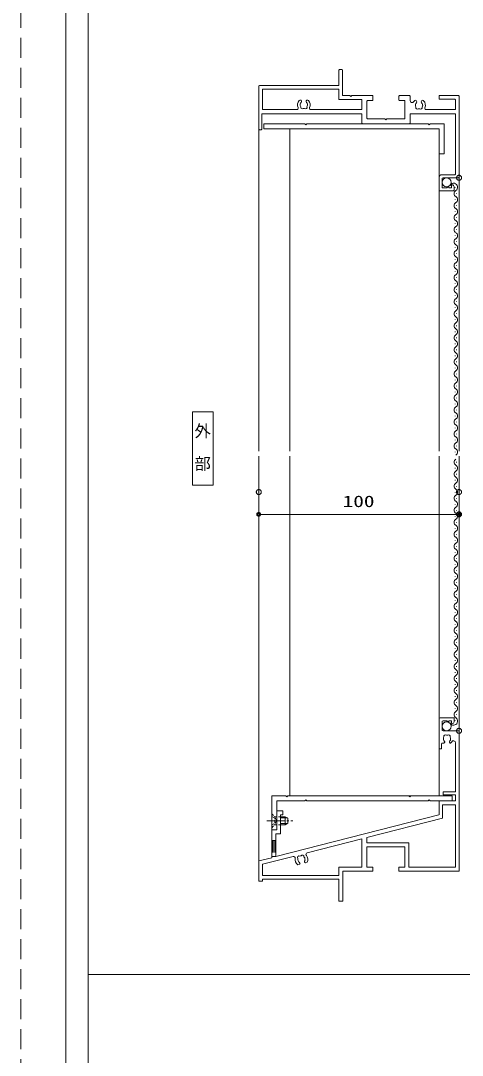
# Model space of a CAD drawing. Units: millimetres, scale not verified. Extents: x -1169 to 0, y -818 to 818.
# Drawn here: x -1169 to -948, y -326 to 190 of the extents above; entities that cross this region are included whole.
import ezdxf
from ezdxf.enums import TextEntityAlignment as Align

# ---------------------------------------------------------------- set-up
doc = ezdxf.new("R2010")
doc.units = ezdxf.units.MM
doc.header["$LTSCALE"] = 5
doc.header["$PDMODE"] = 32
doc.header["$PDSIZE"] = 2.5
for name, pattern in [('CHAIN2', [12, 9, -1, 1, -1]), ('DASHED1', [1.8, 1.2, -0.6]), ('DASHED2', [3, 2, -1])]:
    doc.linetypes.add(name, pattern=pattern)
for name, color, linetype, lineweight in [('0-0_KATAZAI', 7, 'DASHED2', 9), ('0-1_0', 7, 'Continuous', 9), ('0-2__0-0_', 4, 'Continuous', 9), ('0-3_USERZ', 2, 'Continuous', 9), ('0-5_Defpoints', 7, 'DASHED2', 9), ('0-6_PARTS3', 134, 'Continuous', 9), ('0-7_USER1', 4, 'Continuous', 9)]:
    doc.layers.add(name, color=color, linetype=linetype, lineweight=lineweight)
doc.styles.add('@ＭＳ ゴシック', font='')
doc.styles.add('ＭＳ ゴシック', font='')
doc.styles.get('@ＭＳ ゴシック').set_extended_font_data('@MS Gothic')
doc.styles.get('ＭＳ ゴシック').set_extended_font_data('MS Gothic')

# ---------------------------------------------------------------- blocks, each defined once
blk = doc.blocks.new('WAKU-U')
at = {"layer": '0-1_0'}
for p, q in [((-148.52, 0), (53.5, 0)), ((-150.02, -48.5), (-150.02, -1.5)), ((-141.02, -10.5), (-141.02, -48.5)), ((-116.5, -9), (-139.52, -9)), ((-115, -82.08), (-115, -10.5)), ((46, -9), (-103.5, -9)), ((47.5, -42.5), (47.5, -10.5)), ((55, -1.5), (55, -40)), ((72.5, -18.75), (72.5, -17.5)), ((75.34, -18.89), (74.66, -19.61)), ((76.25, -18.5), (80, -18.5)), ((77.5, -12.5), (86, -12.5)), ((87.5, -14), (87.5, -47.5)), ((-142.52, -50), (-148.52, -50)), ((85, -50), (55, -50)), ((57.5, -42.5), (77.5, -42.5)), ((-136.59, -94), (-136.54, -94)), ((-150.02, -148.5), (-150.02, -123.99)), ((-148.52, -122.49), (-137.82, -122.49)), ((-136.59, -106), (-136.54, -106)), ((-80, -123.99), (-80, -241)), ((-139.02, -150), (-148.52, -150)), ((-137.52, -136.49), (-137.52, -148.5)), ((-94, -134.99), (-136.02, -134.99)), ((-92.5, -180), (-92.5, -136.49)), ((-92.5, -228.5), (-92.5, -184.99)), ((-150.02, -267.5), (-150.02, -216.5)), ((-148.52, -215), (-139.02, -215)), ((-137.52, -216.5), (-137.52, -228.5)), ((-136.02, -230), (-94, -230)), ((-140.02, -244), (-140.02, -298.5)), ((-116.5, -242.5), (-138.52, -242.5)), ((-115, -369.88), (-115, -244)), ((-105, -244), (-105, -317.5)), ((-81.5, -242.5), (-103.5, -242.5)), ((-150.02, -289.5), (-150.02, -272.49)), ((-215.02, -298.5), (-215.02, -292.5)), ((-213.52, -291), (-151.52, -291)), ((-137.24, -381.5), (-137.19, -381.5)), ((-125.87, -378.55), (-126.44, -378.29)), ((-137.24, -393.5), (-137.19, -393.5)), ((-66.5, -500), (-173.52, -500)), ((-65, -494), (-65, -498.5))]:
    blk.add_line(p, q, dxfattribs=at)
for points in [[(-105, -10.5), (-105, -122.49), (-81.5, -122.49)], [(80, -40), (80, -30.5), (77, -27.5), (80, -24.5), (80, -18.5)], [(-125.22, -91.05), (-125.79, -90.79), (-127.76, -91.14)], [(-175.02, -498.5), (-175.02, -300), (-213.52, -300)], [(-141.52, -300), (-166.02, -300), (-166.02, -491), (-115, -491), (-115, -405.12)], [(-105, -317.5), (-105, -492.5), (-66.5, -492.5)], [(-125.87, -378.55), (-126.44, -378.29), (-128.41, -378.64)]]:
    blk.add_lwpolyline(points, dxfattribs=at)
for centre, radius, start, end in [((-148.52, -1.5), 1.5, 90, 180), ((53.5, -1.5), 1.5, 360, 90), ((-139.52, -10.5), 1.5, 90, 180), ((-116.5, -10.5), 1.5, 0, 90), ((-103.5, -10.5), 1.5, 90, 180), ((46, -10.5), 1.5, 0, 90), ((77.5, -17.5), 5, 90, 180), ((73.75, -18.75), 1.25, 180, 316.39718), ((76.25, -19.75), 1.25, 90, 136.39718), ((86, -14), 1.5, 0, 90), ((-148.52, -48.5), 1.5, 180, 270), ((-142.52, -48.5), 1.5, 270, 0), ((55, -42.5), 7.5, 180, 270), ((57.5, -40), 2.5, 180, 270), ((77.5, -40), 2.5, 270, 0), ((85, -47.5), 2.5, 270, 0), ((-134.84, -90.97), 3.5, 133.7398, 240), ((-126.2, -100), 16, 66.74202, 133.7398), ((-134.84, -90.97), 3.5, 240, 313.7398), ((-126.2, -100), 9, 100, 133.7398), ((-126.2, -100), 9, 59.14685, 83.7398), ((-120.06, -95.7), 3.75, 315.95278, 114.04722), ((-120.06, -104.3), 3.75, 245.95278, 44.04722), ((-118.5, -82.08), 3.5, 246.74202, 0), ((-126.2, -100), 9, 349.14685, 10.85315), ((-148.52, -123.99), 1.5, 90, 180), ((-134.84, -109.03), 3.5, 120, 226.2602), ((-137.82, -117.49), 5, 270, 56.39324), ((-126.2, -100), 16, 226.2602, 236.39324), ((-134.84, -109.03), 3.5, 46.2602, 120), ((-126.2, -100), 9, 226.2602, 260), ((-126.2, -100), 9, 260, 300.85315), ((-81.5, -123.99), 1.5, 0, 90), ((-148.52, -148.5), 1.5, 180, 270), ((-139.02, -148.5), 1.5, 270, 0), ((-136.02, -136.49), 1.5, 90, 180), ((-94, -136.49), 1.5, 0, 90), ((-148.52, -216.5), 1.5, 90, 180), ((-139.02, -216.5), 1.5, 0, 90), ((-136.02, -228.5), 1.5, 180, 270), ((-94, -228.5), 1.5, 270, 0), ((-138.52, -244), 1.5, 90, 180), ((-116.5, -244), 1.5, 0, 90), ((-103.5, -244), 1.5, 90, 180), ((-81.5, -241), 1.5, 270, 0), ((-213.52, -292.5), 1.5, 90, 180), ((-213.52, -298.5), 1.5, 180, 270), ((-151.52, -289.5), 1.5, 270, 0), ((-141.52, -298.5), 1.5, 270, 360), ((-135.49, -378.47), 3.5, 133.7398, 240), ((-126.85, -387.5), 16, 64.64629, 133.7398), ((-135.49, -378.47), 3.5, 240, 313.7398), ((-126.85, -387.5), 9, 100, 133.7398), ((-126.85, -387.5), 9, 59.14685, 83.7398), ((-120.71, -383.2), 3.75, 315.95278, 114.04722), ((-118.5, -369.88), 3.5, 244.64629, 0), ((-126.85, -387.5), 9, 349.14685, 10.85315), ((-135.49, -396.53), 3.5, 120, 226.2602), ((-126.85, -387.5), 16, 226.2602, 295.35371), ((-135.49, -396.53), 3.5, 46.2602, 120), ((-126.85, -387.5), 9, 226.2602, 260), ((-126.85, -387.5), 9, 260, 300.85315), ((-120.71, -391.8), 3.75, 245.95278, 44.04722), ((-118.5, -405.12), 3.5, 360, 115.35371), ((-173.52, -498.5), 1.5, 180, 270), ((-66.5, -494), 1.5, 0, 90), ((-66.5, -498.5), 1.5, 270, 0)]:
    blk.add_arc(centre, radius, start, end, dxfattribs=at)
at = {"layer": '0-2__0-0_', "color": 7}
for points in [[(-92.5, -180), (-90, -182.49), (-92.5, -184.99)], [(-150.02, -267.5), (-147.52, -269.99), (-150.02, -272.49)]]:
    blk.add_lwpolyline(points, dxfattribs=at)
blk = doc.blocks.new('AT-UL')
at = {"layer": '0-0_KATAZAI', "linetype": 'Continuous'}
blk.add_lwpolyline([(0, -40), (2.5, -37.5), (0, -35), (0, 0), (75, 0), (75, -12.5), (12.5, -12.5), (12.5, -450), (0, -450), (0, -347.5), (2.5, -345), (0, -342.5), (0, -40), (2.5, -37.5), (0, -35)], dxfattribs=at)
blk = doc.blocks.new('U7')
at = {"layer": '0-6_PARTS3', "linetype": 'CHAIN2'}
blk.add_line((0, -12.5), (0, 52.5), dxfattribs=at)
at = {"layer": '0-6_PARTS3'}
for p, q in [((-6.5, 40), (-10, 33)), ((-10, 33), (10, 33)), ((-10, 21.5), (-10, 33)), ((-6.73, 21.5), (-6.73, 39.54)), ((-6.5, 40), (6.5, 40)), ((6.5, 40), (10, 33)), ((6.73, 21.5), (6.73, 39.54)), ((10, 21.5), (10, 33))]:
    blk.add_line(p, q, dxfattribs=at)
at = {"layer": '0-6_PARTS3', "linetype": 'DASHED1'}
for p, q in [((-17.5, 0), (-10, 7.5)), ((-10, 7.5), (-10, 21.5)), ((10, 7.5), (10, 21.5))]:
    blk.add_line(p, q, dxfattribs=at)
for points in [[(-17.5, 0), (17.5, 0), (10, 7.5), (-10, 7.5)], [(-10.25, 0), (-5.72, 9.28), (0, 12.32)], [(10.25, 0), (5.72, 9.28), (0, 12.32)]]:
    blk.add_lwpolyline(points, dxfattribs=at)
blk = doc.blocks.new('GAIBU_H')
at = {"layer": '0-7_USER1'}
blk.add_lwpolyline([(-26.1, -91.6), (26.1, -91.6), (26.1, 91.6), (-26.1, 91.6)], close=True, dxfattribs=at)
at = {"layer": '0-7_USER1', "style": '@ＭＳ ゴシック'}
blk.add_text('外\u3000部', height=29.95, rotation=270, dxfattribs=at).set_placement((-24.93, 64.6), align=Align.BOTTOM_LEFT)
blk = doc.blocks.new('A$C72A42EE2')
at = {"layer": '0-0_KATAZAI', "linetype": 'Continuous'}
for p, q in [((-42.5, 2.5), (-42.5, 22.5)), ((-18.89, 20.34), (-19.61, 19.66)), ((-18.75, 17.5), (-17.5, 17.5))]:
    blk.add_line(p, q, dxfattribs=at)
for points in [[(-50, 30), (-50, -45), (-44, -45), (-44, -33)], [(-12.5, 22.5), (-12.5, 32.5), (-47.5, 32.5)], [(-50.1, -209.99), (-457.5, -314.14), (-457.5, -257.5), (-446, -257.5), (-446, -210), (-440, -210), (-440, -200), (-455, -200), (-455, -247.5), (-467.5, -247.5), (-467.5, -316.69), (-500, -325), (-500, -375), (-491, -375), (-491, -370), (-300, -370), (-300, -425), (-290, -425), (-290, -350.01), (-215, -350.01), (-215, -340.01), (-230, -340.01), (-230, -289.99), (-134.99, -289.99), (-134.99, -340.01), (-150, -340.01), (-150, -350.01), (0, -350.01), (0, 0), (-40, 0)], [(-40, 25), (-30.5, 25), (-27.5, 22), (-24.5, 25), (-18.5, 25), (-18.5, 21.25)], [(-38.86, -21.56), (-39.21, -19.59), (-38.95, -19.02)], [(-21.14, -21.56), (-21.48, -23.53), (-21.93, -23.98)], [(-9, -29.94), (-9, -152.5), (-40, -152.5), (-40, -160), (-9, -160), (-9, -175), (-50, -175), (-50, -209.97)], [(-41.5, -30.5), (-37.75, -30.5), (-35.75, -28.5), (-35.75, -27.81), (-36.34, -26.39)], [(-23.66, -26.39), (-24.25, -27.81), (-24.25, -28.5), (-22.25, -30.5), (-20.43, -30.5)], [(-41.09, -218.01), (-230, -266.3), (-230, -279.99), (-124.99, -279.99), (-124.99, -340.01), (-9, -340.01), (-9, -185), (-41, -185), (-41, -217.91)], [(-414.3, -313.41), (-491, -333.02), (-491, -361), (-300, -361), (-300, -340.01), (-242.5, -340.01), (-242.5, -269.5), (-379.22, -304.45)], [(-398.22, -328.8), (-397.3, -330.03), (-397.13, -330.7), (-398.57, -333.13), (-402.76, -334.2)], [(-401.86, -324.75), (-401.04, -326.57), (-400.5, -326.9)], [(-379.37, -328.22), (-383.55, -329.29), (-385.99, -327.85), (-386.16, -327.18), (-385.94, -325.66)], [(-384.86, -322.9), (-384.54, -322.35), (-384.69, -320.36)]]:
    blk.add_lwpolyline(points, dxfattribs=at)
for centre, radius, start, end in [((-47.5, 30), 2.5, 90, 180), ((-40, 22.5), 2.5, 90, 180), ((-40, 2.5), 2.5, 180, 270), ((-18.75, 18.75), 1.25, 133.60282, 270), ((-19.75, 21.25), 1.25, 313.60282, 0), ((-17.5, 22.5), 5, 270, 0), ((-30, -20), 9, 149.14685, 173.7398), ((-30, -20), 9, 190, 225.20717), ((-34.3, -13.86), 3.75, 45.95278, 204.04722), ((-30, -20), 9, 79.14685, 100.85315), ((-25.7, -13.86), 3.75, 335.95278, 134.04722), ((-30, -20), 9, 314.79283, 333.7398), ((-30, -20), 9, 350, 30.85315), ((-14, -29.94), 5, 0, 151.75769), ((-41.5, -33), 2.5, 90, 180), ((-32.5, -20), 16, 318.9855, 331.75769), ((-378.23, -308.32), 4, 104.33919, 219.48985), ((-413.31, -317.29), 4, 349.18852, 104.33919), ((-393.66, -321.04), 16, 169.18852, 235.35369), ((-399.35, -316.15), 3.75, 60.29197, 218.3864), ((-393.66, -321.04), 9, 163.48604, 204.33919), ((-393.66, -321.04), 9, 220.59939, 239.54635), ((-393.66, -321.04), 9, 93.48604, 115.19234), ((-391.02, -314.02), 3.75, 350.29197, 148.3864), ((-393.66, -321.04), 9, 4.33919, 45.19234), ((-393.66, -321.04), 9, 329.13202, 348.07898), ((-393.66, -321.04), 16, 333.32469, 39.48985)]:
    blk.add_arc(centre, radius, start, end, dxfattribs=at)
blk = doc.blocks.new('DOT1')
at = {"layer": '0-1_0'}
blk.add_line((0, 0), (-5, 0), dxfattribs=at)
for radius in [2.5, 1.62]:
    blk.add_circle((0, 0), radius, dxfattribs=at)

msp = doc.modelspace()

# ---------------------------------------------------------------- linework, layer by layer
at = {"layer": '0-0_KATAZAI', "linetype": 'Continuous'}
msp.add_lwpolyline([(-1036.593, -196.602), (-1036.093, -197.102), (-1035.593, -196.602), (-975.093, -196.602), (-974.593, -197.102), (-974.093, -196.602), (-953.593, -196.602), (-953.593, -199.102), (-964.593, -199.102), (-965.093, -198.602), (-965.593, -199.102), (-1026.093, -199.102), (-1026.593, -198.602), (-1027.093, -199.102), (-1041.093, -199.102), (-1041.093, -213.602), (-1043.593, -213.602), (-1043.593, -196.602), (-1036.593, -196.602), (-1036.093, -197.102), (-1035.593, -196.602)], dxfattribs=at)
at = {"layer": '0-3_USERZ', "color": 3}
for p, q in [((-1050.093, 136.297), (-1050.093, -24.45)), ((-950.093, 112.297), (-950.093, -24.45)), ((-1050.093, -229.102), (-1050.093, -27.044)), ((-950.093, -164.102), (-950.093, -27.044)), ((-1050.093, -46.916), (-1050.093, -58.032)), ((-950.093, -46.916), (-950.093, -58.032)), ((-1048.093, -56.032), (-952.093, -56.032))]:
    msp.add_line(p, q, dxfattribs=at)
at = {"layer": '0-3_USERZ'}
for p, q in [((-952.093, 107.188), (-952.093, 106.988)), ((-951.333, 104.188), (-951.333, 103.988)), ((-952.093, 101.188), (-952.093, 100.988)), ((-951.333, 98.188), (-951.333, 97.988)), ((-952.093, 95.188), (-952.093, 94.988)), ((-952.093, 89.188), (-952.093, 88.988)), ((-951.333, 92.188), (-951.333, 91.988)), ((-952.093, 83.188), (-952.093, 82.988)), ((-951.333, 86.188), (-951.333, 85.988)), ((-951.333, 80.188), (-951.333, 79.988)), ((-952.093, 77.188), (-952.093, 76.988)), ((-951.333, 74.188), (-951.333, 73.988)), ((-952.093, 71.188), (-952.093, 70.988)), ((-951.333, 68.188), (-951.333, 67.988)), ((-952.093, 65.188), (-952.093, 64.988)), ((-951.333, 62.188), (-951.333, 61.988)), ((-952.093, 59.188), (-952.093, 58.988)), ((-952.093, 53.188), (-952.093, 52.988)), ((-951.333, 56.188), (-951.333, 55.988)), ((-952.093, 47.188), (-952.093, 46.988)), ((-951.333, 50.188), (-951.333, 49.988)), ((-951.333, 44.188), (-951.333, 43.988)), ((-952.093, 41.188), (-952.093, 40.988)), ((-951.333, 38.188), (-951.333, 37.988)), ((-952.093, 35.188), (-952.093, 34.988)), ((-951.333, 32.188), (-951.333, 31.988)), ((-952.093, 29.188), (-952.093, 28.988)), ((-951.333, 26.188), (-951.333, 25.988)), ((-952.093, 23.188), (-952.093, 22.988)), ((-952.093, 17.188), (-952.093, 16.988)), ((-951.333, 20.188), (-951.333, 19.988)), ((-952.093, 11.188), (-952.093, 10.988)), ((-951.333, 14.188), (-951.333, 13.988)), ((-952.093, 5.188), (-952.093, 4.988)), ((-951.333, 8.188), (-951.333, 7.988)), ((-951.333, 2.188), (-951.333, 1.988)), ((-952.093, -0.812), (-952.093, -1.012)), ((-951.333, -3.812), (-951.333, -4.012)), ((-952.093, -6.812), (-952.093, -7.012)), ((-951.333, -9.812), (-951.333, -10.012)), ((-952.093, -12.812), (-952.093, -13.012)), ((-952.093, -18.812), (-952.093, -19.012)), ((-951.333, -15.812), (-951.333, -16.012)), ((-952.093, -24.812), (-952.093, -25.012)), ((-951.333, -21.812), (-951.333, -22.012)), ((-951.333, -29.891), (-951.333, -30.091)), ((-952.093, -32.891), (-952.093, -33.091)), ((-951.333, -35.891), (-951.333, -36.091)), ((-952.093, -38.891), (-952.093, -39.091)), ((-952.093, -44.891), (-952.093, -45.091)), ((-951.333, -41.891), (-951.333, -42.091)), ((-952.093, -50.891), (-952.093, -51.091)), ((-951.333, -47.891), (-951.333, -48.091)), ((-951.333, -53.891), (-951.333, -54.091)), ((-952.093, -56.891), (-952.093, -57.091)), ((-951.333, -59.891), (-951.333, -60.091)), ((-952.093, -62.891), (-952.093, -63.091)), ((-951.333, -65.891), (-951.333, -66.091)), ((-952.093, -68.891), (-952.093, -69.091)), ((-951.333, -71.891), (-951.333, -72.091)), ((-952.093, -74.891), (-952.093, -75.091)), ((-952.093, -80.891), (-952.093, -81.091)), ((-951.333, -77.891), (-951.333, -78.091)), ((-952.093, -86.891), (-952.093, -87.091)), ((-951.333, -83.891), (-951.333, -84.091)), ((-952.093, -92.891), (-952.093, -93.091)), ((-951.333, -89.891), (-951.333, -90.091)), ((-951.333, -95.891), (-951.333, -96.091)), ((-952.093, -98.891), (-952.093, -99.091)), ((-951.333, -101.891), (-951.333, -102.091)), ((-952.093, -104.891), (-952.093, -105.091)), ((-951.333, -107.891), (-951.333, -108.091)), ((-952.093, -110.891), (-952.093, -111.091)), ((-952.093, -116.891), (-952.093, -117.091)), ((-951.333, -113.891), (-951.333, -114.091)), ((-952.093, -122.891), (-952.093, -123.091)), ((-951.333, -119.891), (-951.333, -120.091)), ((-952.093, -128.891), (-952.093, -129.091)), ((-951.333, -125.891), (-951.333, -126.091)), ((-951.333, -131.891), (-951.333, -132.091)), ((-952.093, -134.891), (-952.093, -135.091)), ((-951.333, -137.891), (-951.333, -138.091)), ((-952.093, -140.891), (-952.093, -141.091)), ((-951.333, -143.891), (-951.333, -144.091)), ((-952.093, -146.891), (-952.093, -147.091)), ((-952.093, -152.891), (-952.093, -153.091)), ((-951.333, -149.891), (-951.333, -150.091)), ((-952.093, -158.891), (-952.093, -159.091)), ((-951.333, -155.891), (-951.333, -156.091))]:
    msp.add_line(p, q, dxfattribs=at)
at = {"layer": '0-3_USERZ', "color": 3, "linetype": 'DASHED1'}
for p, q in [((-1043.215, -218.929), (-1043.215, -226.929)), ((-1042.58, -218.929), (-1042.58, -226.929)), ((-1041.945, -218.929), (-1041.945, -226.929))]:
    msp.add_line(p, q, dxfattribs=at)
at = {"layer": '0-3_USERZ', "color": 7}
for points in [[(-1135.26, -285.763), (-584.5, -285.763), (-584.5, 230.763), (-1135.26, 230.763)], [(-1135.26, -802.288), (-584.5, -802.288), (-584.5, -285.763), (-1135.26, -285.763)]]:
    msp.add_lwpolyline(points, close=True, dxfattribs=at)
at = {"layer": '0-3_USERZ', "color": 3}
for points in [[(-960.093, -24.45), (-960.093, 136.497), (-1034.593, 136.497), (-1034.593, -24.45)], [(-960.093, -27.044), (-960.093, -196.602), (-1034.593, -196.602), (-1034.593, -27.044)]]:
    msp.add_lwpolyline(points, dxfattribs=at)
at = {"layer": '0-3_USERZ', "color": 3, "linetype": 'DASHED1'}
msp.add_lwpolyline([(-1043.593, -218.929), (-1043.593, -226.929), (-1041.593, -226.929), (-1041.593, -218.929)], close=True, dxfattribs=at)
msp.add_lwpolyline([(-1043.593, -218.929), (-1043.593, -226.929), (-1041.593, -226.929), (-1041.593, -218.929)], close=True, dxfattribs=at)
at = {"layer": '0-3_USERZ', "color": 3}
for centre in [(-956.343, 109.688), (-956.343, -161.84)]:
    msp.add_circle(centre, 2.25, dxfattribs=at)
at = {"layer": '0-3_USERZ'}
for centre, radius, start, end in [((-952.84, 107.257), 2.014, 304.0234, 144.5707), ((-950.875, 104.088), 1.718, 119.20254, 240.79746), ((-950.875, 98.088), 1.718, 119.20254, 240.79746), ((-952.551, 101.088), 1.718, 299.20254, 60.79746), ((-950.875, 92.088), 1.718, 119.20254, 240.79746), ((-952.551, 95.088), 1.718, 299.20254, 60.79746), ((-952.551, 89.088), 1.718, 299.20254, 60.79746), ((-950.875, 86.088), 1.718, 119.20254, 240.79746), ((-952.551, 83.088), 1.718, 299.20254, 60.79746), ((-950.875, 80.088), 1.718, 119.20254, 240.79746), ((-952.551, 77.088), 1.718, 299.20254, 60.79746), ((-950.875, 74.088), 1.718, 119.20254, 240.79746), ((-952.551, 71.088), 1.718, 299.20254, 60.79746), ((-950.875, 68.088), 1.718, 119.20254, 240.79746), ((-950.875, 62.088), 1.718, 119.20254, 240.79746), ((-952.551, 65.088), 1.718, 299.20254, 60.79746), ((-950.875, 56.088), 1.718, 119.20254, 240.79746), ((-952.551, 59.088), 1.718, 299.20254, 60.79746), ((-952.551, 53.088), 1.718, 299.20254, 60.79746), ((-950.875, 50.088), 1.718, 119.20254, 240.79746), ((-952.551, 47.088), 1.718, 299.20254, 60.79746), ((-950.875, 44.088), 1.718, 119.20254, 240.79746), ((-952.551, 41.088), 1.718, 299.20254, 60.79746), ((-950.875, 38.088), 1.718, 119.20254, 240.79746), ((-952.551, 35.088), 1.718, 299.20254, 60.79746), ((-950.875, 32.088), 1.718, 119.20254, 240.79746), ((-950.875, 26.088), 1.718, 119.20254, 240.79746), ((-952.551, 29.088), 1.718, 299.20254, 60.79746), ((-950.875, 20.088), 1.718, 119.20254, 240.79746), ((-952.551, 23.088), 1.718, 299.20254, 60.79746), ((-950.875, 14.088), 1.718, 119.20254, 240.79746), ((-952.551, 17.088), 1.718, 299.20254, 60.79746), ((-952.551, 11.088), 1.718, 299.20254, 60.79746), ((-950.875, 8.088), 1.718, 119.20254, 240.79746), ((-952.551, 5.088), 1.718, 299.20254, 60.79746), ((-950.875, 2.088), 1.718, 119.20254, 240.79746), ((-952.551, -0.912), 1.718, 299.20254, 60.79746), ((-950.875, -3.912), 1.718, 119.20254, 240.79746), ((-950.875, -9.912), 1.718, 119.20254, 240.79746), ((-952.551, -6.912), 1.718, 299.20254, 60.79746), ((-950.875, -15.912), 1.718, 119.20254, 240.79746), ((-952.551, -12.912), 1.718, 299.20254, 60.79746), ((-950.875, -21.912), 1.718, 119.20254, 240.79746), ((-952.551, -18.912), 1.718, 299.20254, 60.79746), ((-952.551, -24.912), 1.718, 299.20254, 60.79746), ((-950.875, -29.991), 1.718, 119.20254, 240.79746), ((-950.875, -35.991), 1.718, 119.20254, 240.79746), ((-952.551, -32.991), 1.718, 299.20254, 60.79746), ((-950.875, -41.991), 1.718, 119.20254, 240.79746), ((-952.551, -38.991), 1.718, 299.20254, 60.79746), ((-952.551, -44.991), 1.718, 299.20254, 60.79746), ((-950.875, -47.991), 1.718, 119.20254, 240.79746), ((-952.551, -50.991), 1.718, 299.20254, 60.79746), ((-950.875, -53.991), 1.718, 119.20254, 240.79746), ((-952.551, -56.991), 1.718, 299.20254, 60.79746), ((-950.875, -59.991), 1.718, 119.20254, 240.79746), ((-952.551, -62.991), 1.718, 299.20254, 60.79746), ((-950.875, -65.991), 1.718, 119.20254, 240.79746), ((-950.875, -71.991), 1.718, 119.20254, 240.79746), ((-952.551, -68.991), 1.718, 299.20254, 60.79746), ((-950.875, -77.991), 1.718, 119.20254, 240.79746), ((-952.551, -74.991), 1.718, 299.20254, 60.79746), ((-950.875, -83.991), 1.718, 119.20254, 240.79746), ((-952.551, -80.991), 1.718, 299.20254, 60.79746), ((-952.551, -86.991), 1.718, 299.20254, 60.79746), ((-950.875, -89.991), 1.718, 119.20254, 240.79746), ((-952.551, -92.991), 1.718, 299.20254, 60.79746), ((-950.875, -95.991), 1.718, 119.20254, 240.79746), ((-952.551, -98.991), 1.718, 299.20254, 60.79746), ((-950.875, -101.991), 1.718, 119.20254, 240.79746), ((-950.875, -107.991), 1.718, 119.20254, 240.79746), ((-952.551, -104.991), 1.718, 299.20254, 60.79746), ((-950.875, -113.991), 1.718, 119.20254, 240.79746), ((-952.551, -110.991), 1.718, 299.20254, 60.79746), ((-950.875, -119.991), 1.718, 119.20254, 240.79746), ((-952.551, -116.991), 1.718, 299.20254, 60.79746), ((-952.551, -122.991), 1.718, 299.20254, 60.79746), ((-950.875, -125.991), 1.718, 119.20254, 240.79746), ((-952.551, -128.991), 1.718, 299.20254, 60.79746), ((-950.875, -131.991), 1.718, 119.20254, 240.79746), ((-952.551, -134.991), 1.718, 299.20254, 60.79746), ((-950.875, -137.991), 1.718, 119.20254, 240.79746), ((-950.875, -143.991), 1.718, 119.20254, 240.79746), ((-952.551, -140.991), 1.718, 299.20254, 60.79746), ((-950.875, -149.991), 1.718, 119.20254, 240.79746), ((-952.551, -146.991), 1.718, 299.20254, 60.79746), ((-950.875, -155.991), 1.718, 119.20254, 240.79746), ((-952.551, -152.991), 1.718, 299.20254, 60.79746), ((-952.936, -159.216), 2.115, 227.75326, 54.67835)]:
    msp.add_arc(centre, radius, start, end, dxfattribs=at)
at = {"layer": '0-5_Defpoints', "color": 1}
msp.add_lwpolyline([(0, -818.1), (-1169, -818.1), (-1169, 818.1), (0, 818.1)], close=True, dxfattribs=at)
at = {"layer": '0-5_Defpoints', "color": 1, "linetype": 'Continuous'}
msp.add_lwpolyline([(-22.5, -818.1), (-22.5, 763.1), (-1146.5, 763.1), (-1146.5, -818.1)], close=True, dxfattribs=at)
at = {"layer": '0-5_Defpoints'}
for p in [(-950.093, 111.997), (-1050.093, -44.916), (-950.093, -44.916), (-950.093, -56.032), (-950.093, -164.102)]:
    msp.add_point(p, dxfattribs=at)

# ---------------------------------------------------------------- block references
at = {"layer": '0-0_KATAZAI', "xscale": 0.2, "yscale": 0.2, "rotation": 270}
msp.add_blockref('WAKU-U', (-950.093, 122.997), dxfattribs=at)
at = {"layer": '0-3_USERZ'}
for name, p, xscale, yscale, rotation in [('AT-UL', (-957.593, 138.997), 0.2, 0.2, 270), ('DOT1', (-1050.093, -56.032), 0.4, 0.4, 180)]:
    msp.add_blockref(name, p, dxfattribs=dict(at, xscale=xscale, yscale=yscale, rotation=rotation))
for name, p, xscale, yscale in [('DOT1', (-950.093, -56.032), 0.4, 0.4), ('A$C72A42EE2', (-950.093, -164.102), 0.2, 0.2)]:
    msp.add_blockref(name, p, dxfattribs=dict(at, xscale=xscale, yscale=yscale))
at = {"layer": '0-6_PARTS3', "xscale": -0.2, "yscale": 0.2, "rotation": 270}
msp.add_blockref('U7', (-1043.593, -208.975), dxfattribs=at)
at = {"layer": '0-7_USER1', "xscale": 0.2, "yscale": 0.2}
msp.add_blockref('GAIBU_H', (-1078.05, -23.175), dxfattribs=at)

# ---------------------------------------------------------------- texts
at = {"layer": '0-3_USERZ', "color": 3, "style": 'ＭＳ ゴシック', "width": 1.35}
msp.add_text('100', height=5.755, dxfattribs=at).set_placement((-1008.193, -54.142), align=Align.BOTTOM_LEFT)

doc.saveas('drawing.dxf')
